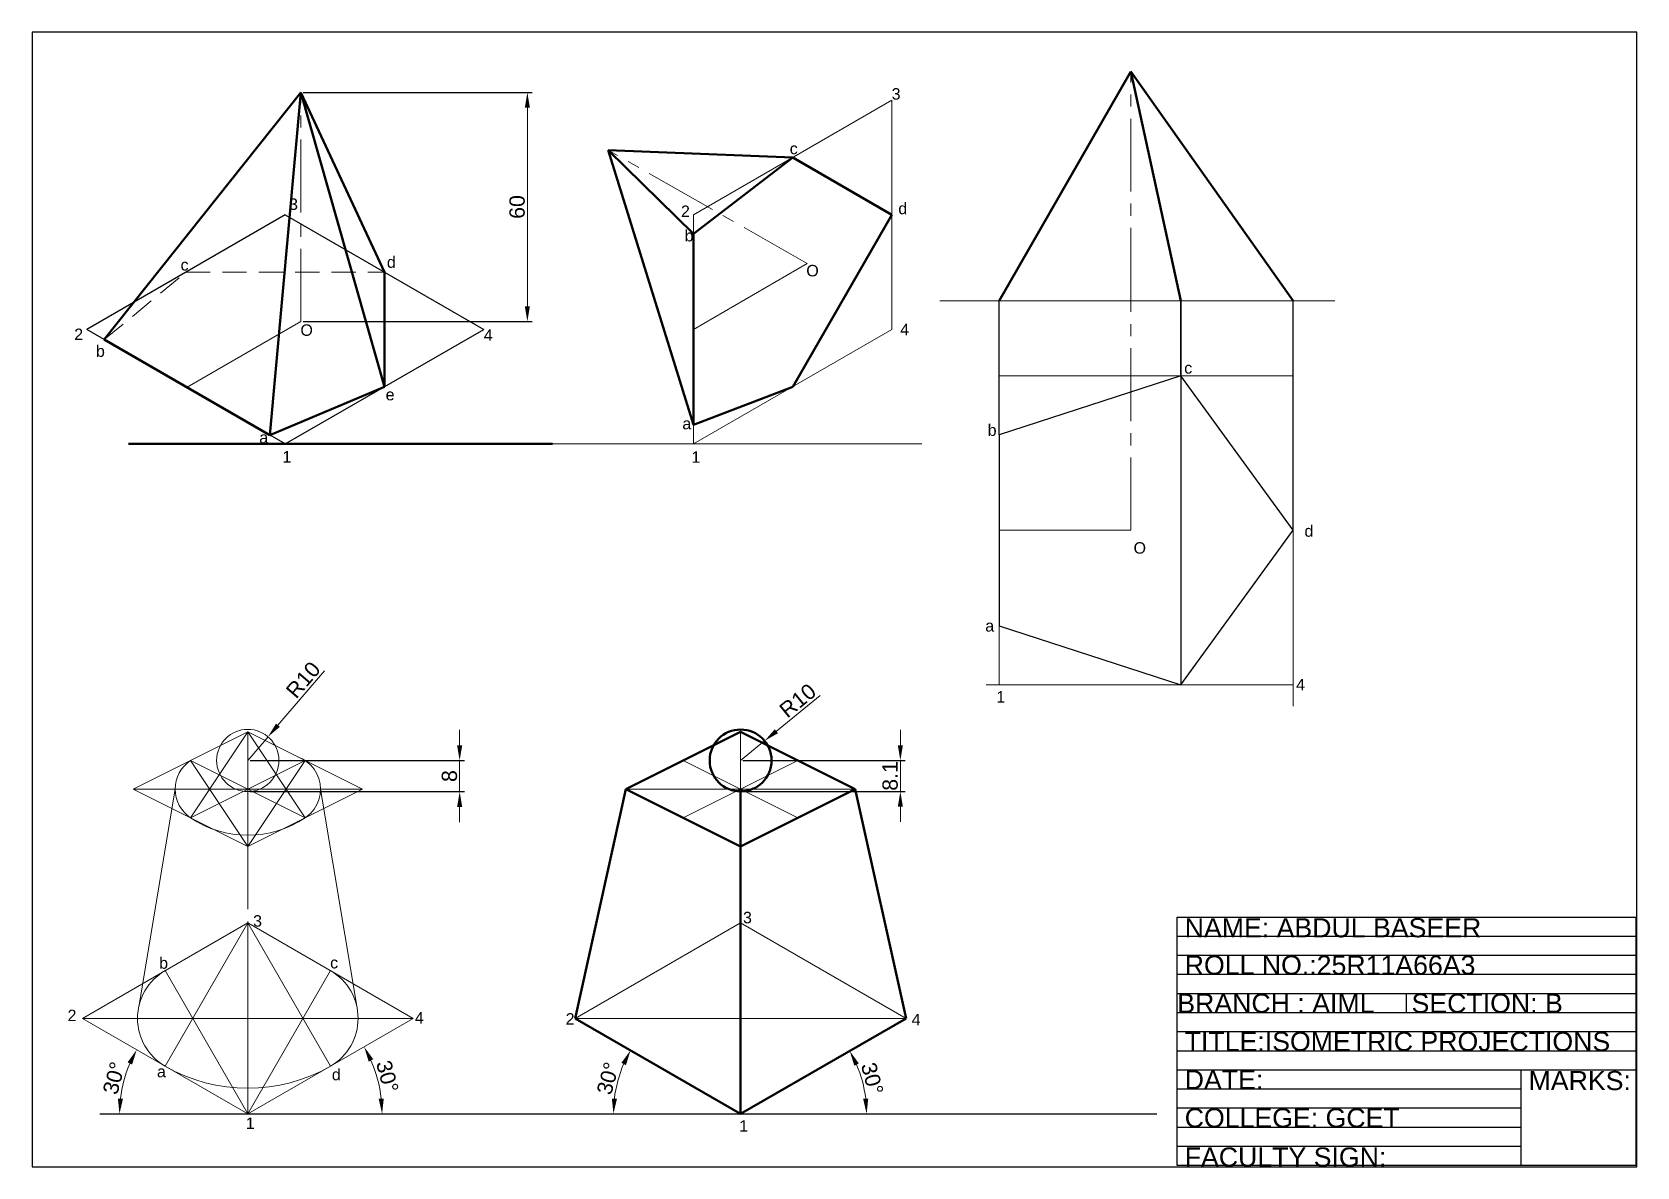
# Model space of a CAD drawing. Header units: millimetres. Extents: x 0 to 420, y 0 to 297.
import ezdxf

# ---------------------------------------------------------------- set-up
doc = ezdxf.new("R2010")
doc.units = ezdxf.units.MM
doc.header["$PDMODE"] = 32
doc.header["$PDSIZE"] = 2
doc.linetypes.add('CENTER2', pattern=[28.575, 19.05, -3.175, 3.175, -3.175])
doc.linetypes.add('DASHED2', pattern=[9.525, 6.35, -3.175])
for name, color, linetype, lineweight in [('CENTRE', 7, 'CENTER2', 5), ('DASHED', 7, 'DASHED2', 5), ('Thick', 7, 'Continuous', 50), ('Thin', 7, 'Continuous', 5)]:
    doc.layers.add(name, color=color, linetype=linetype, lineweight=lineweight)
doc.styles.get("Standard").update_dxf_attribs({"font": 'arial.ttf'})
doc.dimstyles.new('ISO-25', dxfattribs={"dimtxt": 4, "dimasz": 4, "dimexe": 1.25, "dimexo": 0.625, "dimtad": 1, "dimdec": 1, "dimdsep": 46, "dimtxsty": 'Standard', "dimcen": 2.5, "dimclrd": 256, "dimclrt": 256, "dimadec": 0, "dimazin": 0, "dimtfac": 1, "dimtdec": 1, "dimtmove": 0, "dimatfit": 3, "dimfxl": 1, "dimlwd": -1, "dimarcsym": 0})

# ---------------------------------------------------------------- blocks, each defined once
blk = doc.blocks.new('*D1')
at = {"layer": 'Defpoints', "color": 0, "transparency": 16777216}
for p in [(70.35, 281.23), (70.35, 221.23), (129.62, 221.23)]:
    blk.add_point(p, dxfattribs=at)
at = {"layer": 'Thin', "color": 0, "lineweight": -2, "transparency": 16777216}
for p, q in [((70.97, 281.23), (130.87, 281.23)), ((70.97, 221.23), (130.87, 221.23))]:
    blk.add_line(p, q, dxfattribs=at)
at = {"layer": 'Thin', "transparency": 16777216}
blk.add_line((129.62, 277.23), (129.62, 225.23), dxfattribs=at)
for points in [[(128.95, 277.23), (130.28, 277.23), (129.62, 281.23)], [(128.95, 225.23), (130.28, 225.23), (129.62, 221.23)]]:
    blk.add_solid(points, dxfattribs=at)
at = {"layer": 'Thin', "transparency": 16777216, "insert": (126.95, 251.23), "char_height": 4, "attachment_point": 5, "rotation": 90}
blk.add_mtext('60', dxfattribs=at)
blk = doc.blocks.new('*D2')
at = {"layer": 'Defpoints', "color": 0, "transparency": 16777216}
for p in [(61.75, 112.57), (56.45, 106.37)]:
    blk.add_point(p, dxfattribs=at)
at = {"layer": 'Thin', "transparency": 16777216}
for p, q in [((76.5, 129.84), (64.34, 115.61)), ((56.45, 106.37), (61.75, 112.57))]:
    blk.add_line(p, q, dxfattribs=at)
blk.add_solid([(63.84, 116.04), (64.85, 115.17), (61.75, 112.57)], dxfattribs=at)
at = {"layer": 'Thin', "transparency": 16777216, "insert": (70.96, 127.46), "char_height": 4, "attachment_point": 5, "rotation": 49.5018}
blk.add_mtext('R10', dxfattribs=at)
blk = doc.blocks.new('*D3')
at = {"layer": 'Defpoints', "color": 0, "transparency": 16777216}
for p in [(99.75, 38.87), (91.07, 19.97), (17.74, 13.87), (56.45, 13.87), (294.38, 13.87)]:
    blk.add_point(p, dxfattribs=at)
at = {"layer": 'Thin', "transparency": 16777216}
blk.add_arc((56.45, 13.87), 35.15, 6.5235, 23.4765, dxfattribs=at)
for points in [[(88.1, 27.57), (89.29, 28.17), (86.9, 31.44)], [(92.04, 17.9), (90.71, 17.82), (91.6, 13.87)]]:
    blk.add_solid(points, dxfattribs=at)
at = {"layer": 'Thin', "transparency": 16777216, "insert": (92.98, 23.66), "char_height": 4, "attachment_point": 5, "rotation": 285}
blk.add_mtext('30°', dxfattribs=at)
blk = doc.blocks.new('*D4')
at = {"layer": 'Defpoints', "color": 0, "transparency": 16777216}
for p in [(13.15, 38.87), (24.9, 25.35), (17.74, 13.87), (56.45, 13.87), (294.38, 13.87)]:
    blk.add_point(p, dxfattribs=at)
at = {"layer": 'Thin', "transparency": 16777216}
blk.add_arc((56.45, 13.87), 33.58, 156.8288, 173.1712, dxfattribs=at)
for points in [[(24.99, 27.38), (26.18, 26.78), (27.37, 30.66)], [(23.78, 17.82), (22.45, 17.9), (22.87, 13.87)]]:
    blk.add_solid(points, dxfattribs=at)
at = {"layer": 'Thin', "transparency": 16777216, "insert": (21.44, 23.25), "char_height": 4, "attachment_point": 5, "rotation": 75}
blk.add_mtext('30°', dxfattribs=at)
blk = doc.blocks.new('*D5')
at = {"layer": 'Defpoints', "color": 0, "transparency": 16777216}
for p in [(56.45, 106.37), (56.45, 98.22), (111.9, 98.22)]:
    blk.add_point(p, dxfattribs=at)
at = {"layer": 'Thin', "transparency": 16777216}
for p, q in [((111.9, 110.37), (111.9, 114.37)), ((111.9, 106.37), (111.9, 98.22)), ((111.9, 94.22), (111.9, 90.22))]:
    blk.add_line(p, q, dxfattribs=at)
at = {"layer": 'Thin', "color": 0, "lineweight": -2, "transparency": 16777216}
for p, q in [((57.08, 106.37), (113.15, 106.37)), ((57.08, 98.22), (113.15, 98.22))]:
    blk.add_line(p, q, dxfattribs=at)
at = {"layer": 'Thin', "transparency": 16777216}
for points in [[(111.23, 110.37), (112.57, 110.37), (111.9, 106.37)], [(111.23, 94.22), (112.57, 94.22), (111.9, 98.22)]]:
    blk.add_solid(points, dxfattribs=at)
at = {"layer": 'Thin', "transparency": 16777216, "insert": (109.23, 102.29), "char_height": 4, "attachment_point": 5, "rotation": 90}
blk.add_mtext('8', dxfattribs=at)
blk = doc.blocks.new('*D6')
at = {"layer": 'Defpoints', "color": 0, "transparency": 16777216}
for p in [(142.13, 38.87), (154.16, 25.25), (17.74, 13.87), (185.43, 13.87), (294.38, 13.87)]:
    blk.add_point(p, dxfattribs=at)
at = {"layer": 'Thin', "transparency": 16777216}
blk.add_arc((185.43, 13.87), 33.28, 156.8911, 173.1089, dxfattribs=at)
for points in [[(154.23, 27.23), (155.42, 26.63), (156.61, 30.51)], [(153.06, 17.82), (151.73, 17.9), (152.15, 13.87)]]:
    blk.add_solid(points, dxfattribs=at)
at = {"layer": 'Thin', "transparency": 16777216, "insert": (150.71, 23.17), "char_height": 4, "attachment_point": 5, "rotation": 75}
blk.add_mtext('30°', dxfattribs=at)
blk = doc.blocks.new('*D7')
at = {"layer": 'Defpoints', "color": 0, "transparency": 16777216}
for p in [(228.73, 38.87), (217.91, 19.6), (17.74, 13.87), (185.43, 13.87), (294.38, 13.87)]:
    blk.add_point(p, dxfattribs=at)
at = {"layer": 'Thin', "transparency": 16777216}
blk.add_arc((185.43, 13.87), 32.98, 6.9531, 23.0469, dxfattribs=at)
for points in [[(215.18, 26.48), (216.38, 27.08), (213.99, 30.36)], [(218.83, 17.9), (217.5, 17.82), (218.41, 13.87)]]:
    blk.add_solid(points, dxfattribs=at)
at = {"layer": 'Thin', "transparency": 16777216, "insert": (219.87, 23.1), "char_height": 4, "attachment_point": 5, "rotation": 285}
blk.add_mtext('30°', dxfattribs=at)
blk = doc.blocks.new('*D8')
at = {"layer": 'Defpoints', "color": 0, "transparency": 16777216}
for p in [(185.43, 106.37), (185.43, 98.27), (227.24, 98.27)]:
    blk.add_point(p, dxfattribs=at)
at = {"layer": 'Thin', "transparency": 16777216}
for p, q in [((227.24, 110.37), (227.24, 114.37)), ((227.24, 106.37), (227.24, 98.27)), ((227.24, 94.27), (227.24, 90.27))]:
    blk.add_line(p, q, dxfattribs=at)
at = {"layer": 'Thin', "color": 0, "lineweight": -2, "transparency": 16777216}
for p, q in [((186.05, 106.37), (228.49, 106.37)), ((186.05, 98.27), (228.49, 98.27))]:
    blk.add_line(p, q, dxfattribs=at)
at = {"layer": 'Thin', "transparency": 16777216}
for points in [[(226.57, 110.37), (227.9, 110.37), (227.24, 106.37)], [(226.57, 94.27), (227.9, 94.27), (227.24, 98.27)]]:
    blk.add_solid(points, dxfattribs=at)
at = {"layer": 'Thin', "transparency": 16777216, "insert": (224.57, 102.32), "char_height": 4, "attachment_point": 5, "rotation": 90}
blk.add_mtext('8.1', dxfattribs=at)
blk = doc.blocks.new('*D9')
at = {"layer": 'Defpoints', "color": 0, "transparency": 16777216}
for p in [(191.7, 111.5), (185.43, 106.37)]:
    blk.add_point(p, dxfattribs=at)
at = {"layer": 'Thin', "transparency": 16777216}
for p, q in [((206.25, 123.39), (194.8, 114.03)), ((185.43, 106.37), (191.7, 111.5))]:
    blk.add_line(p, q, dxfattribs=at)
blk.add_solid([(194.38, 114.54), (195.22, 113.51), (191.7, 111.5)], dxfattribs=at)
at = {"layer": 'Thin', "transparency": 16777216, "insert": (200.38, 122.04), "char_height": 4, "attachment_point": 5, "rotation": 39.2711}
blk.add_mtext('R10', dxfattribs=at)

msp = doc.modelspace()

# ---------------------------------------------------------------- linework, layer by layer
for p, q in [((66.25, 249.2), (14.29, 219.2)), ((66.25, 249.2), (118.21, 219.2)), ((92.23, 233.87), (92.52, 234.03)), ((253.11, 191.62), (253.11, 226.7)), ((300.66, 207.07), (300.66, 226.7)), ((300.66, 226.7), (300.66, 126.17)), ((330.05, 166.62), (330.05, 226.7)), ((66.25, 189.2), (14.29, 219.2)), ((66.25, 189.2), (118.21, 219.2)), ((18.9, 216.53), (62.2, 191.53)), ((419.71, 60.33), (299.71, 60.33)), ((419.71, 55.33), (299.71, 55.33)), ((419.71, 50.33), (299.71, 50.33)), ((419.71, 45.33), (299.71, 45.33)), ((359.71, 40.33), (359.71, 45.33)), ((419.71, 40.33), (299.71, 40.33)), ((419.71, 35.33), (299.71, 35.33)), ((419.71, 30.33), (299.71, 30.33)), ((419.71, 25.33), (299.71, 25.33)), ((419.71, 25.33), (299.71, 25.33)), ((389.71, 0.33), (389.71, 25.33)), ((389.71, 20.33), (299.71, 20.33)), ((17.74, 13.87), (294.38, 13.87)), ((389.71, 15.33), (299.71, 15.33)), ((389.71, 10.33), (299.71, 10.33)), ((389.71, 5.33), (299.71, 5.33)), ((419.71, 0.33), (299.71, 0.33)), ((419.71, 0.33), (359.71, 0.33))]:
    msp.add_line(p, q)
for points in [[(0, 0), (420, 0), (420, 297), (0, 297)], [(253.11, 191.62), (253.11, 141.62), (300.66, 126.17), (330.05, 166.62), (300.66, 207.07)], [(419.71, 0.33), (299.71, 0.33), (299.71, 65.33), (419.71, 65.33)]]:
    msp.add_lwpolyline(points, close=True)
at = {"layer": 'CENTRE'}
for p, q in [((287.52, 226.7), (287.52, 286.7)), ((70.35, 221.23), (70.35, 281.23)), ((202.88, 236.41), (150.76, 266.13)), ((287.52, 166.62), (287.52, 226.7)), ((56.45, 38.87), (56.45, 98.87))]:
    msp.add_line(p, q, dxfattribs=at)
at = {"layer": 'DASHED'}
for p, q in [((18.9, 216.53), (40.27, 234.2)), ((40.27, 234.2), (92.23, 234.2))]:
    msp.add_line(p, q, dxfattribs=at)
at = {"layer": 'Thick'}
for p, q in [((253.11, 226.7), (287.52, 286.7)), ((287.52, 286.7), (300.66, 226.7)), ((287.52, 286.7), (330.05, 226.7)), ((70.35, 281.23), (18.9, 216.53)), ((70.35, 281.23), (62.2, 191.53)), ((70.35, 281.23), (92.23, 234.2)), ((70.35, 281.23), (92.23, 204.2)), ((150.76, 266.13), (173.08, 244.2)), ((150.76, 266.13), (173.08, 194.2)), ((150.76, 266.13), (199.06, 264.2)), ((173.08, 244.2), (199.06, 264.2)), ((199.06, 264.2), (225.04, 249.2)), ((225.04, 249.2), (199.06, 204.2)), ((173.08, 194.2), (173.08, 244.2)), ((92.23, 234.2), (92.23, 204.2)), ((62.2, 191.53), (18.9, 216.53)), ((92.23, 204.2), (62.2, 191.53)), ((199.06, 204.2), (173.08, 194.2)), ((25.27, 189.2), (136.18, 189.2)), ((185.43, 113.87), (155.43, 98.87)), ((215.43, 98.87), (185.43, 113.87)), ((155.43, 98.87), (142.13, 38.87)), ((155.43, 98.87), (185.43, 83.87)), ((185.43, 38.87), (185.43, 98.87)), ((185.43, 83.87), (215.43, 98.87)), ((215.43, 98.87), (228.73, 38.87)), ((185.43, 83.87), (185.43, 13.87)), ((185.43, 13.87), (142.13, 38.87)), ((185.43, 13.87), (228.73, 38.87))]:
    msp.add_line(p, q, dxfattribs=at)
msp.add_circle((185.43, 106.37), 8.1, dxfattribs=at)
at = {"layer": 'Thin'}
for p, q in [((173.08, 249.2), (225.04, 279.2)), ((225.04, 219.2), (225.04, 279.2)), ((173.08, 189.2), (173.08, 249.2)), ((173.08, 219.2), (202.88, 236.41)), ((253.11, 226.7), (237.58, 226.7)), ((237.58, 226.7), (340.98, 226.7)), ((253.11, 226.7), (330.05, 226.7)), ((40.55, 204.03), (70.35, 221.23)), ((173.08, 189.2), (225.04, 219.2)), ((300.66, 207.07), (253.11, 207.07)), ((253.11, 207.07), (330.05, 207.07)), ((330.05, 207.07), (330.05, 120.58)), ((66.25, 189.2), (232.88, 189.2)), ((287.52, 166.62), (253.11, 166.62)), ((253.11, 141.62), (253.11, 126.17)), ((330.05, 126.17), (249.71, 126.17)), ((300.66, 126.17), (330.05, 126.17)), ((26.45, 98.87), (56.45, 113.87)), ((56.45, 113.87), (41.45, 91.37)), ((56.45, 98.87), (56.45, 113.87)), ((56.45, 113.87), (86.45, 98.87)), ((56.45, 113.87), (71.45, 91.37)), ((185.43, 98.87), (185.43, 113.87)), ((56.45, 83.87), (41.45, 106.37)), ((56.45, 98.87), (41.45, 106.37)), ((56.45, 83.87), (71.45, 106.37)), ((56.45, 98.87), (71.45, 106.37)), ((170.43, 106.37), (200.43, 91.37)), ((170.43, 91.37), (200.43, 106.37)), ((56.45, 98.87), (26.45, 98.87)), ((56.45, 83.87), (26.45, 98.87)), ((37.44, 98.87), (27.91, 41.89)), ((41.45, 91.37), (56.45, 98.87)), ((56.45, 98.87), (56.45, 83.87)), ((56.45, 98.87), (86.45, 98.87)), ((86.45, 98.87), (56.45, 83.87)), ((56.45, 98.87), (71.45, 91.37)), ((75.47, 98.87), (84.96, 42.1)), ((185.43, 98.87), (155.43, 98.87)), ((185.43, 98.87), (215.43, 98.87)), ((185.43, 98.87), (185.43, 83.87)), ((13.15, 38.87), (56.45, 63.87)), ((56.45, 63.87), (34.8, 26.37)), ((56.45, 13.87), (56.45, 63.87)), ((56.45, 63.87), (99.75, 38.87)), ((56.45, 63.87), (78.1, 26.37)), ((142.13, 38.87), (185.43, 63.87)), ((185.43, 63.87), (228.73, 38.87)), ((185.43, 63.87), (185.43, 13.87)), ((34.8, 51.37), (56.45, 13.87)), ((56.45, 13.87), (78.1, 51.37)), ((56.45, 13.87), (13.15, 38.87)), ((13.15, 38.87), (99.75, 38.87)), ((56.45, 13.87), (99.75, 38.87)), ((142.13, 38.87), (228.73, 38.87))]:
    msp.add_line(p, q, dxfattribs=at)
msp.add_circle((56.45, 106.37), 8.15, dxfattribs=at)
for centre, radius, start, end in [((46.45, 98.87), 9.01, 123.6901, 236.3099), ((66.45, 98.87), 9.01, 289.44, 70.56), ((56.45, 113.87), 27.04, 236.3099, 303.6901), ((42.02, 38.87), 14.43, 120, 240), ((70.89, 38.87), 14.43, 300, 60), ((56.45, 63.87), 43.3, 240, 300)]:
    msp.add_arc(centre, radius, start, end, dxfattribs=at)

# ---------------------------------------------------------------- texts
for s, p in [(' NAME: ABDUL BASEER', (299.71, 60.09)), (' ROLL NO.:25R11A66A3', (299.71, 50.33)), ('BRANCH : AIML     SECTION: B', (299.71, 40.33)), (' TITLE:ISOMETRIC PROJECTIONS', (299.71, 30.33)), (' DATE: ', (299.71, 20.33)), (' MARKS:', (389.71, 20.09)), (' COLLEGE: GCET', (299.71, 10.33)), (' FACULTY SIGN:', (299.71, 0.09))]:
    msp.add_text(s, height=5).set_placement(p)
at = {"layer": 'Thin', "char_height": 3, "attachment_point": 1}
for s, heights, insert in [('3', [0], (224.96, 282.33)), ('c', [0], (198.29, 268.02)), ('3', [0], (67.26, 253.46)), ('d', [0], (226.7, 252.34)), ('2', [2.82], (169.82, 251.61)), ('b', [0], (170.77, 245.23)), ('c', [0], (38.86, 237.59)), ('d', [0], (92.86, 238.3)), ('O', [0], (202.62, 236.07)), ('2', [2.82], (11.02, 219.4)), ('O', [0], (70.22, 220.51)), ('4', [0], (118.21, 219.2)), ('4', [0], (227.18, 220.67)), ('b', [0], (16.71, 215.01)), ('c', [0], (301.53, 210.62)), ('e', [0], (92.53, 203.63)), ('a', [0], (170.18, 196.05)), ('b', [0], (250.09, 194.32)), ('a', [0], (59.46, 192.4)), ('1', [0], (65.51, 187.35)), ('1', [0], (172.56, 187.27)), ('d', [0], (333, 167.93)), ('O', [0], (288.27, 163.5)), ('a', [0], (249.46, 143.12)), ('4', [0], (330.8, 127.71)), ('1', [0], (252.35, 124.53)), ('3', [0], (57.84, 65.88)), ('3', [0], (186.05, 66.76)), ('b', [0], (33.25, 54.86)), ('c', [0], (78, 54.95)), ('2', [2.82], (9.29, 41.15)), ('4', [0], (100.17, 40.52)), ('2', [2.82], (139.64, 40.24)), ('4', [0], (230.19, 40.06)), ('a', [0], (32.68, 26.45)), ('d', [0], (78.45, 25.68)), ('1', [0], (55.93, 12.92)), ('1', [0], (185.06, 12.21))]:
    msp.add_mtext_dynamic_manual_height_columns(s, width=4.813, gutter_width=15, heights=heights, dxfattribs=dict(at, insert=insert))

# ---------------------------------------------------------------- dimensions: what is measured, and where the dimension line sits
at = {"layer": 'Thin'}
dim = msp.add_linear_dim(base=(129.62, 221.23), p1=(70.35, 281.23), p2=(70.35, 221.23), angle=90, dimstyle='ISO-25', dxfattribs=at)
dim.commit()
dim.dimension.update_dxf_attribs({"geometry": '*D1', "text_midpoint": (126.95, 251.23)})
dim = msp.add_radius_dim(center=(56.45, 106.37), mpoint=(61.75, 112.57), text='R10', dimstyle='ISO-25', dxfattribs=at)
dim.commit()
dim.dimension.update_dxf_attribs({"geometry": '*D2', "text_midpoint": (72.99, 125.73), "dimtype": 164})
dim = msp.add_radius_dim(center=(185.43, 106.37), mpoint=(191.7, 111.5), text='R10', dimstyle='ISO-25', dxfattribs=at)
dim.commit()
dim.dimension.update_dxf_attribs({"geometry": '*D9', "text_midpoint": (200.38, 122.04)})
dim = msp.add_aligned_dim(p1=(56.45, 106.37), p2=(56.45, 98.22), distance=55.45, text='8', dimstyle='ISO-25', dxfattribs=at)
dim.commit()
dim.dimension.update_dxf_attribs({"geometry": '*D5', "text_midpoint": (109.23, 102.29)})
dim = msp.add_aligned_dim(p1=(185.43, 106.37), p2=(185.43, 98.27), distance=41.81, dimstyle='ISO-25', dxfattribs=at)
dim.commit()
dim.dimension.update_dxf_attribs({"geometry": '*D8', "text_midpoint": (224.57, 102.32)})
for base, line2, picture, middle in [((24.9, 25.35), ((56.45, 13.87), (13.15, 38.87)), '*D4', (21.44, 23.25)), ((91.07, 19.97), ((56.45, 13.87), (99.75, 38.87)), '*D3', (92.98, 23.66)), ((154.16, 25.25), ((185.43, 13.87), (142.13, 38.87)), '*D6', (150.71, 23.17)), ((217.91, 19.6), ((185.43, 13.87), (228.73, 38.87)), '*D7', (219.87, 23.1))]:
    dim = msp.add_angular_dim_2l(base=base, line1=((17.74, 13.87), (294.38, 13.87)), line2=line2, dimstyle='ISO-25', dxfattribs=at)
    dim.commit()
    dim.dimension.update_dxf_attribs({"geometry": picture, "text_midpoint": middle})

doc.saveas('drawing.dxf')
